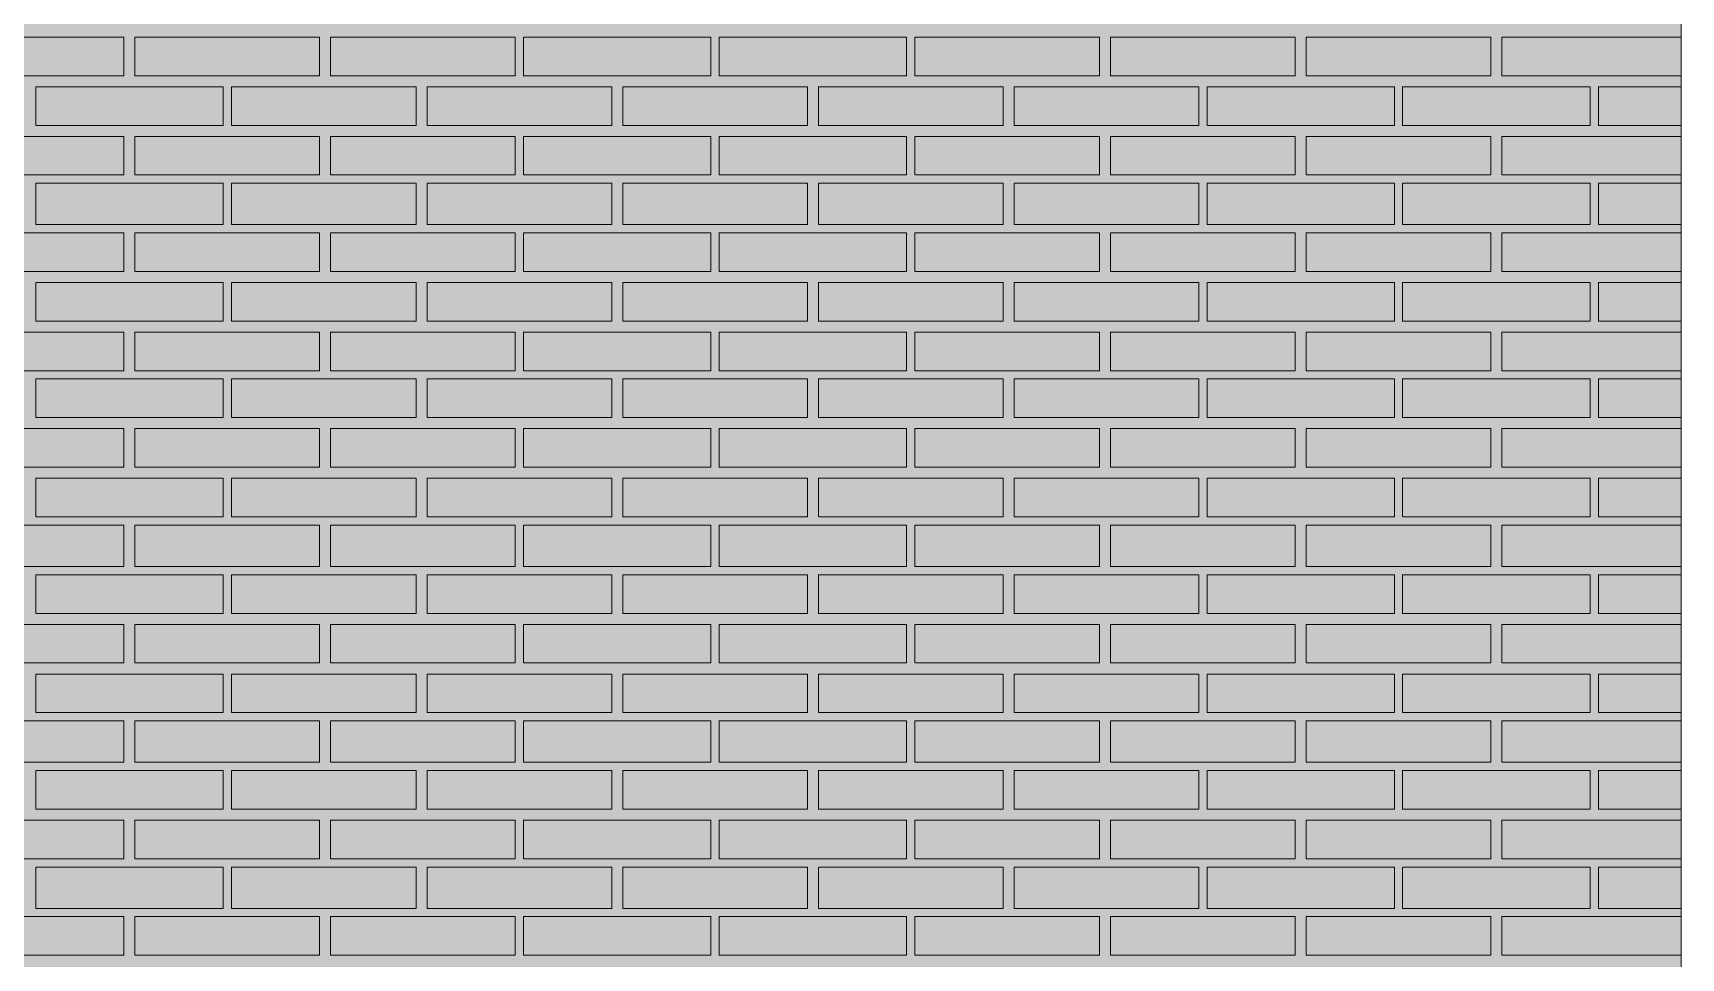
# Model space of a CAD drawing. Header units: millimetres. Extents: x -28928 to 100580, y -22867 to 36490.
# Drawn here: x 79786 to 82316, y 2737 to 4157 of the extents above; entities that cross this region are included whole.
import ezdxf

# ---------------------------------------------------------------- set-up
doc = ezdxf.new("R2010")
doc.units = ezdxf.units.MM
doc.layers.add('PDF _Геометрия', color=7, linetype='Continuous', true_color=0x8f8e8d)
doc.layers.add('PDF _Сплошная заливка', color=7, linetype='Continuous', true_color=0xffffff)

msp = doc.modelspace()

# ---------------------------------------------------------------- hatches: boundary and pattern name
at = {"layer": 'PDF _Сплошная заливка', "true_color": 0xdcd6cf, "transparency": 33554559}
msp.add_hatch(color=254, dxfattribs=at).paths.add_polyline_path([(60798.4, -2005.5), (60798.4, -4713.2), (70224.5, -4713.2), (70224.5, -1464), (74070.3, -1464), (74070.3, -4713.2), (82294.9, -4713.2), (82294.9, 9028.4), (55763.7, 9028.4), (55763.7, -4713.2), (56851.1, -4713.2), (56851.1, -1464), (58251.4, -1464), (58251.4, -4713.2), (59499.5, -4713.2), (59499.5, -2005.5)])

# ---------------------------------------------------------------- linework, layer by layer
at = {"layer": 'PDF _Геометрия', "color": 7, "lineweight": 9}
msp.add_lwpolyline([(45263, -4679.3), (45263, -4713.2), (29486.4, -4713.2), (45263, -4713.2), (45263, -1464), (47137.2, -1464), (47137.2, -4713.2), (55763.7, -4713.2), (56851.1, -4713.2), (56851.1, -1464), (58251.4, -1464), (58251.4, -4713.2), (59499.5, -4713.2), (59499.5, -2005.5), (60798.4, -2005.5), (60798.4, -4713.2), (70224.5, -4713.2), (70224.5, -1464), (74070.3, -1464), (74070.3, -4713.2), (82294.9, -4713.2), (82316.1, -4713.2), (82316.1, 9028.4)], dxfattribs=at)
at = {"layer": 'PDF _Геометрия', "lineweight": 9}
for points in [[(79925.7, 4091), (79781.8, 4091), (79642.2, 4091), (79642.2, 4150.3), (79781.8, 4150.3), (79925.7, 4150.3)], [(80226.1, 4091), (80082.2, 4091), (79942.6, 4091), (79942.6, 4150.3), (80082.2, 4150.3), (80226.1, 4150.3)], [(80526.4, 4091), (80382.6, 4091), (80243, 4091), (80243, 4150.3), (80382.6, 4150.3), (80526.4, 4150.3)], [(80826.8, 4091), (80683, 4091), (80539.1, 4091), (80539.1, 4150.3), (80683, 4150.3), (80826.8, 4150.3)], [(81127.2, 4091), (80983.4, 4091), (80839.5, 4091), (80839.5, 4150.3), (80983.4, 4150.3), (81127.2, 4150.3)], [(81423.4, 4091), (81283.7, 4091), (81139.9, 4091), (81139.9, 4150.3), (81283.7, 4150.3), (81423.4, 4150.3)], [(81723.7, 4091), (81584.1, 4091), (81440.3, 4091), (81440.3, 4150.3), (81584.1, 4150.3), (81723.7, 4150.3)], [(82024.1, 4091), (81884.5, 4091), (81740.7, 4091), (81740.7, 4150.3), (81884.5, 4150.3), (82024.1, 4150.3)], [(80078, 4074.1), (80078, 4014.9), (79790.3, 4014.9), (79790.3, 4074.1)], [(80374.1, 4074.1), (80374.1, 4014.9), (80090.7, 4014.9), (80090.7, 4074.1)], [(80674.5, 4074.1), (80674.5, 4014.9), (80391.1, 4014.9), (80391.1, 4074.1)], [(80974.9, 4074.1), (80974.9, 4014.9), (80691.4, 4014.9), (80691.4, 4074.1)], [(81275.3, 4074.1), (81275.3, 4014.9), (80991.8, 4014.9), (80991.8, 4074.1)], [(81575.7, 4074.1), (81575.7, 4014.9), (81292.2, 4014.9), (81292.2, 4074.1)], [(81876.1, 4074.1), (81876.1, 4014.9), (81588.4, 4014.9), (81588.4, 4074.1)], [(82176.4, 4074.1), (82176.4, 4014.9), (81888.7, 4014.9), (81888.7, 4074.1)], [(79925.7, 3938.7), (79781.8, 3938.7), (79642.2, 3938.7), (79642.2, 3998), (79781.8, 3998), (79925.7, 3998)], [(80226.1, 3938.7), (80082.2, 3938.7), (79942.6, 3938.7), (79942.6, 3998), (80082.2, 3998), (80226.1, 3998)], [(80526.4, 3938.7), (80382.6, 3938.7), (80243, 3938.7), (80243, 3998), (80382.6, 3998), (80526.4, 3998)], [(80826.8, 3938.7), (80683, 3938.7), (80539.1, 3938.7), (80539.1, 3998), (80683, 3998), (80826.8, 3998)], [(81127.2, 3938.7), (80983.4, 3938.7), (80839.5, 3938.7), (80839.5, 3998), (80983.4, 3998), (81127.2, 3998)], [(81423.4, 3938.7), (81283.7, 3938.7), (81139.9, 3938.7), (81139.9, 3998), (81283.7, 3998), (81423.4, 3998)], [(81723.7, 3938.7), (81584.1, 3938.7), (81440.3, 3938.7), (81440.3, 3998), (81584.1, 3998), (81723.7, 3998)], [(82024.1, 3938.7), (81884.5, 3938.7), (81740.7, 3938.7), (81740.7, 3998), (81884.5, 3998), (82024.1, 3998)], [(80078, 3926), (80078, 3862.6), (79790.3, 3862.6), (79790.3, 3926)], [(80374.1, 3926), (80374.1, 3862.6), (80090.7, 3862.6), (80090.7, 3926)], [(80674.5, 3926), (80674.5, 3862.6), (80391.1, 3862.6), (80391.1, 3926)], [(80974.9, 3926), (80974.9, 3862.6), (80691.4, 3862.6), (80691.4, 3926)], [(81275.3, 3926), (81275.3, 3862.6), (80991.8, 3862.6), (80991.8, 3926)], [(81575.7, 3926), (81575.7, 3862.6), (81292.2, 3862.6), (81292.2, 3926)], [(81876.1, 3926), (81876.1, 3862.6), (81588.4, 3862.6), (81588.4, 3926)], [(82176.4, 3926), (82176.4, 3862.6), (81888.7, 3862.6), (81888.7, 3926)], [(79925.7, 3790.7), (79781.8, 3790.7), (79642.2, 3790.7), (79642.2, 3849.9), (79781.8, 3849.9), (79925.7, 3849.9)], [(80226.1, 3790.7), (80082.2, 3790.7), (79942.6, 3790.7), (79942.6, 3849.9), (80082.2, 3849.9), (80226.1, 3849.9)], [(80526.4, 3790.7), (80382.6, 3790.7), (80243, 3790.7), (80243, 3849.9), (80382.6, 3849.9), (80526.4, 3849.9)], [(80826.8, 3790.7), (80683, 3790.7), (80539.1, 3790.7), (80539.1, 3849.9), (80683, 3849.9), (80826.8, 3849.9)], [(81127.2, 3790.7), (80983.4, 3790.7), (80839.5, 3790.7), (80839.5, 3849.9), (80983.4, 3849.9), (81127.2, 3849.9)], [(81423.4, 3790.7), (81283.7, 3790.7), (81139.9, 3790.7), (81139.9, 3849.9), (81283.7, 3849.9), (81423.4, 3849.9)], [(81723.7, 3790.7), (81584.1, 3790.7), (81440.3, 3790.7), (81440.3, 3849.9), (81584.1, 3849.9), (81723.7, 3849.9)], [(82024.1, 3790.7), (81884.5, 3790.7), (81740.7, 3790.7), (81740.7, 3849.9), (81884.5, 3849.9), (82024.1, 3849.9)], [(80078, 3773.7), (80078, 3714.5), (79790.3, 3714.5), (79790.3, 3773.7)], [(80374.1, 3773.7), (80374.1, 3714.5), (80090.7, 3714.5), (80090.7, 3773.7)], [(80674.5, 3773.7), (80674.5, 3714.5), (80391.1, 3714.5), (80391.1, 3773.7)], [(80974.9, 3773.7), (80974.9, 3714.5), (80691.4, 3714.5), (80691.4, 3773.7)], [(81275.3, 3773.7), (81275.3, 3714.5), (80991.8, 3714.5), (80991.8, 3773.7)], [(81575.7, 3773.7), (81575.7, 3714.5), (81292.2, 3714.5), (81292.2, 3773.7)], [(81876.1, 3773.7), (81876.1, 3714.5), (81588.4, 3714.5), (81588.4, 3773.7)], [(82176.4, 3773.7), (82176.4, 3714.5), (81888.7, 3714.5), (81888.7, 3773.7)], [(79925.7, 3638.4), (79781.8, 3638.4), (79642.2, 3638.4), (79642.2, 3697.6), (79781.8, 3697.6), (79925.7, 3697.6)], [(80226.1, 3638.4), (80082.2, 3638.4), (79942.6, 3638.4), (79942.6, 3697.6), (80082.2, 3697.6), (80226.1, 3697.6)], [(80526.4, 3638.4), (80382.6, 3638.4), (80243, 3638.4), (80243, 3697.6), (80382.6, 3697.6), (80526.4, 3697.6)], [(80826.8, 3638.4), (80683, 3638.4), (80539.1, 3638.4), (80539.1, 3697.6), (80683, 3697.6), (80826.8, 3697.6)], [(81127.2, 3638.4), (80983.4, 3638.4), (80839.5, 3638.4), (80839.5, 3697.6), (80983.4, 3697.6), (81127.2, 3697.6)], [(81423.4, 3638.4), (81283.7, 3638.4), (81139.9, 3638.4), (81139.9, 3697.6), (81283.7, 3697.6), (81423.4, 3697.6)], [(81723.7, 3638.4), (81584.1, 3638.4), (81440.3, 3638.4), (81440.3, 3697.6), (81584.1, 3697.6), (81723.7, 3697.6)], [(82024.1, 3638.4), (81884.5, 3638.4), (81740.7, 3638.4), (81740.7, 3697.6), (81884.5, 3697.6), (82024.1, 3697.6)], [(80078, 3625.7), (80078, 3566.4), (79790.3, 3566.4), (79790.3, 3625.7)], [(80374.1, 3625.7), (80374.1, 3566.4), (80090.7, 3566.4), (80090.7, 3625.7)], [(80674.5, 3625.7), (80674.5, 3566.4), (80391.1, 3566.4), (80391.1, 3625.7)], [(80974.9, 3625.7), (80974.9, 3566.4), (80691.4, 3566.4), (80691.4, 3625.7)], [(81275.3, 3625.7), (81275.3, 3566.4), (80991.8, 3566.4), (80991.8, 3625.7)], [(81575.7, 3625.7), (81575.7, 3566.4), (81292.2, 3566.4), (81292.2, 3625.7)], [(81876.1, 3625.7), (81876.1, 3566.4), (81588.4, 3566.4), (81588.4, 3625.7)], [(82176.4, 3625.7), (82176.4, 3566.4), (81888.7, 3566.4), (81888.7, 3625.7)], [(79925.7, 3490.3), (79781.8, 3490.3), (79642.2, 3490.3), (79642.2, 3549.5), (79781.8, 3549.5), (79925.7, 3549.5)], [(80226.1, 3490.3), (80082.2, 3490.3), (79942.6, 3490.3), (79942.6, 3549.5), (80082.2, 3549.5), (80226.1, 3549.5)], [(80526.4, 3490.3), (80382.6, 3490.3), (80243, 3490.3), (80243, 3549.5), (80382.6, 3549.5), (80526.4, 3549.5)], [(80826.8, 3490.3), (80683, 3490.3), (80539.1, 3490.3), (80539.1, 3549.5), (80683, 3549.5), (80826.8, 3549.5)], [(81127.2, 3490.3), (80983.4, 3490.3), (80839.5, 3490.3), (80839.5, 3549.5), (80983.4, 3549.5), (81127.2, 3549.5)], [(81423.4, 3490.3), (81283.7, 3490.3), (81139.9, 3490.3), (81139.9, 3549.5), (81283.7, 3549.5), (81423.4, 3549.5)], [(81723.7, 3490.3), (81584.1, 3490.3), (81440.3, 3490.3), (81440.3, 3549.5), (81584.1, 3549.5), (81723.7, 3549.5)], [(82024.1, 3490.3), (81884.5, 3490.3), (81740.7, 3490.3), (81740.7, 3549.5), (81884.5, 3549.5), (82024.1, 3549.5)], [(80078, 3473.4), (80078, 3414.1), (79790.3, 3414.1), (79790.3, 3473.4)], [(80374.1, 3473.4), (80374.1, 3414.1), (80090.7, 3414.1), (80090.7, 3473.4)], [(80674.5, 3473.4), (80674.5, 3414.1), (80391.1, 3414.1), (80391.1, 3473.4)], [(80974.9, 3473.4), (80974.9, 3414.1), (80691.4, 3414.1), (80691.4, 3473.4)], [(81275.3, 3473.4), (81275.3, 3414.1), (80991.8, 3414.1), (80991.8, 3473.4)], [(81575.7, 3473.4), (81575.7, 3414.1), (81292.2, 3414.1), (81292.2, 3473.4)], [(81876.1, 3473.4), (81876.1, 3414.1), (81588.4, 3414.1), (81588.4, 3473.4)], [(82176.4, 3473.4), (82176.4, 3414.1), (81888.7, 3414.1), (81888.7, 3473.4)], [(79925.7, 3338), (79781.8, 3338), (79642.2, 3338), (79642.2, 3401.4), (79781.8, 3401.4), (79925.7, 3401.4)], [(80226.1, 3338), (80082.2, 3338), (79942.6, 3338), (79942.6, 3401.4), (80082.2, 3401.4), (80226.1, 3401.4)], [(80526.4, 3338), (80382.6, 3338), (80243, 3338), (80243, 3401.4), (80382.6, 3401.4), (80526.4, 3401.4)], [(80826.8, 3338), (80683, 3338), (80539.1, 3338), (80539.1, 3401.4), (80683, 3401.4), (80826.8, 3401.4)], [(81127.2, 3338), (80983.4, 3338), (80839.5, 3338), (80839.5, 3401.4), (80983.4, 3401.4), (81127.2, 3401.4)], [(81423.4, 3338), (81283.7, 3338), (81139.9, 3338), (81139.9, 3401.4), (81283.7, 3401.4), (81423.4, 3401.4)], [(81723.7, 3338), (81584.1, 3338), (81440.3, 3338), (81440.3, 3401.4), (81584.1, 3401.4), (81723.7, 3401.4)], [(82024.1, 3338), (81884.5, 3338), (81740.7, 3338), (81740.7, 3401.4), (81884.5, 3401.4), (82024.1, 3401.4)], [(80078, 3325.3), (80078, 3266), (79790.3, 3266), (79790.3, 3325.3)], [(80374.1, 3325.3), (80374.1, 3266), (80090.7, 3266), (80090.7, 3325.3)], [(80674.5, 3325.3), (80674.5, 3266), (80391.1, 3266), (80391.1, 3325.3)], [(80974.9, 3325.3), (80974.9, 3266), (80691.4, 3266), (80691.4, 3325.3)], [(81275.3, 3325.3), (81275.3, 3266), (80991.8, 3266), (80991.8, 3325.3)], [(81575.7, 3325.3), (81575.7, 3266), (81292.2, 3266), (81292.2, 3325.3)], [(81876.1, 3325.3), (81876.1, 3266), (81588.4, 3266), (81588.4, 3325.3)], [(82176.4, 3325.3), (82176.4, 3266), (81888.7, 3266), (81888.7, 3325.3)], [(79925.7, 3189.9), (79781.8, 3189.9), (79642.2, 3189.9), (79642.2, 3249.1), (79781.8, 3249.1), (79925.7, 3249.1)], [(80226.1, 3189.9), (80082.2, 3189.9), (79942.6, 3189.9), (79942.6, 3249.1), (80082.2, 3249.1), (80226.1, 3249.1)], [(80526.4, 3189.9), (80382.6, 3189.9), (80243, 3189.9), (80243, 3249.1), (80382.6, 3249.1), (80526.4, 3249.1)], [(80826.8, 3189.9), (80683, 3189.9), (80539.1, 3189.9), (80539.1, 3249.1), (80683, 3249.1), (80826.8, 3249.1)], [(81127.2, 3189.9), (80983.4, 3189.9), (80839.5, 3189.9), (80839.5, 3249.1), (80983.4, 3249.1), (81127.2, 3249.1)], [(81423.4, 3189.9), (81283.7, 3189.9), (81139.9, 3189.9), (81139.9, 3249.1), (81283.7, 3249.1), (81423.4, 3249.1)], [(81723.7, 3189.9), (81584.1, 3189.9), (81440.3, 3189.9), (81440.3, 3249.1), (81584.1, 3249.1), (81723.7, 3249.1)], [(82024.1, 3189.9), (81884.5, 3189.9), (81740.7, 3189.9), (81740.7, 3249.1), (81884.5, 3249.1), (82024.1, 3249.1)], [(80078, 3173), (80078, 3113.7), (79790.3, 3113.7), (79790.3, 3173)], [(80374.1, 3173), (80374.1, 3113.7), (80090.7, 3113.7), (80090.7, 3173)], [(80674.5, 3173), (80674.5, 3113.7), (80391.1, 3113.7), (80391.1, 3173)], [(80974.9, 3173), (80974.9, 3113.7), (80691.4, 3113.7), (80691.4, 3173)], [(81275.3, 3173), (81275.3, 3113.7), (80991.8, 3113.7), (80991.8, 3173)], [(81575.7, 3173), (81575.7, 3113.7), (81292.2, 3113.7), (81292.2, 3173)], [(81876.1, 3173), (81876.1, 3113.7), (81588.4, 3113.7), (81588.4, 3173)], [(82176.4, 3173), (82176.4, 3113.7), (81888.7, 3113.7), (81888.7, 3173)], [(79925.7, 3037.6), (79781.8, 3037.6), (79642.2, 3037.6), (79642.2, 3101), (79781.8, 3101), (79925.7, 3101)], [(80226.1, 3037.6), (80082.2, 3037.6), (79942.6, 3037.6), (79942.6, 3101), (80082.2, 3101), (80226.1, 3101)], [(80526.4, 3037.6), (80382.6, 3037.6), (80243, 3037.6), (80243, 3101), (80382.6, 3101), (80526.4, 3101)], [(80826.8, 3037.6), (80683, 3037.6), (80539.1, 3037.6), (80539.1, 3101), (80683, 3101), (80826.8, 3101)], [(81127.2, 3037.6), (80983.4, 3037.6), (80839.5, 3037.6), (80839.5, 3101), (80983.4, 3101), (81127.2, 3101)], [(81423.4, 3037.6), (81283.7, 3037.6), (81139.9, 3037.6), (81139.9, 3101), (81283.7, 3101), (81423.4, 3101)], [(81723.7, 3037.6), (81584.1, 3037.6), (81440.3, 3037.6), (81440.3, 3101), (81584.1, 3101), (81723.7, 3101)], [(82024.1, 3037.6), (81884.5, 3037.6), (81740.7, 3037.6), (81740.7, 3101), (81884.5, 3101), (82024.1, 3101)], [(80078, 3024.9), (80078, 2965.7), (79790.3, 2965.7), (79790.3, 3024.9)], [(80374.1, 3024.9), (80374.1, 2965.7), (80090.7, 2965.7), (80090.7, 3024.9)], [(80674.5, 3024.9), (80674.5, 2965.7), (80391.1, 2965.7), (80391.1, 3024.9)], [(80974.9, 3024.9), (80974.9, 2965.7), (80691.4, 2965.7), (80691.4, 3024.9)], [(81275.3, 3024.9), (81275.3, 2965.7), (80991.8, 2965.7), (80991.8, 3024.9)], [(81575.7, 3024.9), (81575.7, 2965.7), (81292.2, 2965.7), (81292.2, 3024.9)], [(81876.1, 3024.9), (81876.1, 2965.7), (81588.4, 2965.7), (81588.4, 3024.9)], [(82176.4, 3024.9), (82176.4, 2965.7), (81888.7, 2965.7), (81888.7, 3024.9)], [(79925.7, 2889.5), (79781.8, 2889.5), (79642.2, 2889.5), (79642.2, 2948.7), (79781.8, 2948.7), (79925.7, 2948.7)], [(80226.1, 2889.5), (80082.2, 2889.5), (79942.6, 2889.5), (79942.6, 2948.7), (80082.2, 2948.7), (80226.1, 2948.7)], [(80526.4, 2889.5), (80382.6, 2889.5), (80243, 2889.5), (80243, 2948.7), (80382.6, 2948.7), (80526.4, 2948.7)], [(80826.8, 2889.5), (80683, 2889.5), (80539.1, 2889.5), (80539.1, 2948.7), (80683, 2948.7), (80826.8, 2948.7)], [(81127.2, 2889.5), (80983.4, 2889.5), (80839.5, 2889.5), (80839.5, 2948.7), (80983.4, 2948.7), (81127.2, 2948.7)], [(81423.4, 2889.5), (81283.7, 2889.5), (81139.9, 2889.5), (81139.9, 2948.7), (81283.7, 2948.7), (81423.4, 2948.7)], [(81723.7, 2889.5), (81584.1, 2889.5), (81440.3, 2889.5), (81440.3, 2948.7), (81584.1, 2948.7), (81723.7, 2948.7)], [(82024.1, 2889.5), (81884.5, 2889.5), (81740.7, 2889.5), (81740.7, 2948.7), (81884.5, 2948.7), (82024.1, 2948.7)], [(80078, 2876.8), (80078, 2813.4), (79790.3, 2813.4), (79790.3, 2876.8)], [(80374.1, 2876.8), (80374.1, 2813.4), (80090.7, 2813.4), (80090.7, 2876.8)], [(80674.5, 2876.8), (80674.5, 2813.4), (80391.1, 2813.4), (80391.1, 2876.8)], [(80974.9, 2876.8), (80974.9, 2813.4), (80691.4, 2813.4), (80691.4, 2876.8)], [(81275.3, 2876.8), (81275.3, 2813.4), (80991.8, 2813.4), (80991.8, 2876.8)], [(81575.7, 2876.8), (81575.7, 2813.4), (81292.2, 2813.4), (81292.2, 2876.8)], [(81876.1, 2876.8), (81876.1, 2813.4), (81588.4, 2813.4), (81588.4, 2876.8)], [(82176.4, 2876.8), (82176.4, 2813.4), (81888.7, 2813.4), (81888.7, 2876.8)], [(79925.7, 2741.4), (79781.8, 2741.4), (79642.2, 2741.4), (79642.2, 2800.7), (79781.8, 2800.7), (79925.7, 2800.7)], [(80226.1, 2741.4), (80082.2, 2741.4), (79942.6, 2741.4), (79942.6, 2800.7), (80082.2, 2800.7), (80226.1, 2800.7)], [(80526.4, 2741.4), (80382.6, 2741.4), (80243, 2741.4), (80243, 2800.7), (80382.6, 2800.7), (80526.4, 2800.7)], [(80826.8, 2741.4), (80683, 2741.4), (80539.1, 2741.4), (80539.1, 2800.7), (80683, 2800.7), (80826.8, 2800.7)], [(81127.2, 2741.4), (80983.4, 2741.4), (80839.5, 2741.4), (80839.5, 2800.7), (80983.4, 2800.7), (81127.2, 2800.7)], [(81423.4, 2741.4), (81283.7, 2741.4), (81139.9, 2741.4), (81139.9, 2800.7), (81283.7, 2800.7), (81423.4, 2800.7)], [(81723.7, 2741.4), (81584.1, 2741.4), (81440.3, 2741.4), (81440.3, 2800.7), (81584.1, 2800.7), (81723.7, 2800.7)], [(82024.1, 2741.4), (81884.5, 2741.4), (81740.7, 2741.4), (81740.7, 2800.7), (81884.5, 2800.7), (82024.1, 2800.7)]]:
    msp.add_lwpolyline(points, close=True, dxfattribs=at)
for points in [[(82316.1, 4091), (82294.9, 4091), (82180.7, 4091), (82041.1, 4091), (82041.1, 4150.3), (82180.7, 4150.3), (82294.9, 4150.3), (82316.1, 4150.3)], [(82316.1, 4014.9), (82294.9, 4014.9), (82189.1, 4014.9), (82189.1, 4074.1), (82294.9, 4074.1), (82316.1, 4074.1)], [(82316.1, 3938.7), (82294.9, 3938.7), (82180.7, 3938.7), (82041.1, 3938.7), (82041.1, 3998), (82180.7, 3998), (82294.9, 3998), (82316.1, 3998)], [(82316.1, 3862.6), (82294.9, 3862.6), (82189.1, 3862.6), (82189.1, 3926), (82294.9, 3926), (82316.1, 3926)], [(82316.1, 3790.7), (82294.9, 3790.7), (82180.7, 3790.7), (82041.1, 3790.7), (82041.1, 3849.9), (82180.7, 3849.9), (82294.9, 3849.9), (82316.1, 3849.9)], [(82316.1, 3714.5), (82294.9, 3714.5), (82189.1, 3714.5), (82189.1, 3773.7), (82294.9, 3773.7), (82316.1, 3773.7)], [(82316.1, 3638.4), (82294.9, 3638.4), (82180.7, 3638.4), (82041.1, 3638.4), (82041.1, 3697.6), (82180.7, 3697.6), (82294.9, 3697.6), (82316.1, 3697.6)], [(82316.1, 3566.4), (82294.9, 3566.4), (82189.1, 3566.4), (82189.1, 3625.7), (82294.9, 3625.7), (82316.1, 3625.7)], [(82316.1, 3490.3), (82294.9, 3490.3), (82180.7, 3490.3), (82041.1, 3490.3), (82041.1, 3549.5), (82180.7, 3549.5), (82294.9, 3549.5), (82316.1, 3549.5)], [(82316.1, 3414.1), (82294.9, 3414.1), (82189.1, 3414.1), (82189.1, 3473.4), (82294.9, 3473.4), (82316.1, 3473.4)], [(82316.1, 3338), (82294.9, 3338), (82180.7, 3338), (82041.1, 3338), (82041.1, 3401.4), (82180.7, 3401.4), (82294.9, 3401.4), (82316.1, 3401.4)], [(82316.1, 3266), (82294.9, 3266), (82189.1, 3266), (82189.1, 3325.3), (82294.9, 3325.3), (82316.1, 3325.3)], [(82316.1, 3189.9), (82294.9, 3189.9), (82180.7, 3189.9), (82041.1, 3189.9), (82041.1, 3249.1), (82180.7, 3249.1), (82294.9, 3249.1), (82316.1, 3249.1)], [(82316.1, 3113.7), (82294.9, 3113.7), (82189.1, 3113.7), (82189.1, 3173), (82294.9, 3173), (82316.1, 3173)], [(82316.1, 3037.6), (82294.9, 3037.6), (82180.7, 3037.6), (82041.1, 3037.6), (82041.1, 3101), (82180.7, 3101), (82294.9, 3101), (82316.1, 3101)], [(82316.1, 2965.7), (82294.9, 2965.7), (82189.1, 2965.7), (82189.1, 3024.9), (82294.9, 3024.9), (82316.1, 3024.9)], [(82316.1, 2889.5), (82294.9, 2889.5), (82180.7, 2889.5), (82041.1, 2889.5), (82041.1, 2948.7), (82180.7, 2948.7), (82294.9, 2948.7), (82316.1, 2948.7)], [(82316.1, 2813.4), (82294.9, 2813.4), (82189.1, 2813.4), (82189.1, 2876.8), (82294.9, 2876.8), (82316.1, 2876.8)], [(82316.1, 2741.4), (82294.9, 2741.4), (82180.7, 2741.4), (82041.1, 2741.4), (82041.1, 2800.7), (82180.7, 2800.7), (82294.9, 2800.7), (82316.1, 2800.7)]]:
    msp.add_lwpolyline(points, dxfattribs=at)
at = {"layer": 'PDF _Сплошная заливка', "color": 254, "lineweight": 9, "true_color": 0xdcd6cf, "transparency": 33554559}
msp.add_solid([(82294.9, 9028.4), (82294.9, -4713.2), (82316, 9028.4), (82316, -4713.2)], dxfattribs=at)

doc.saveas('drawing.dxf')
